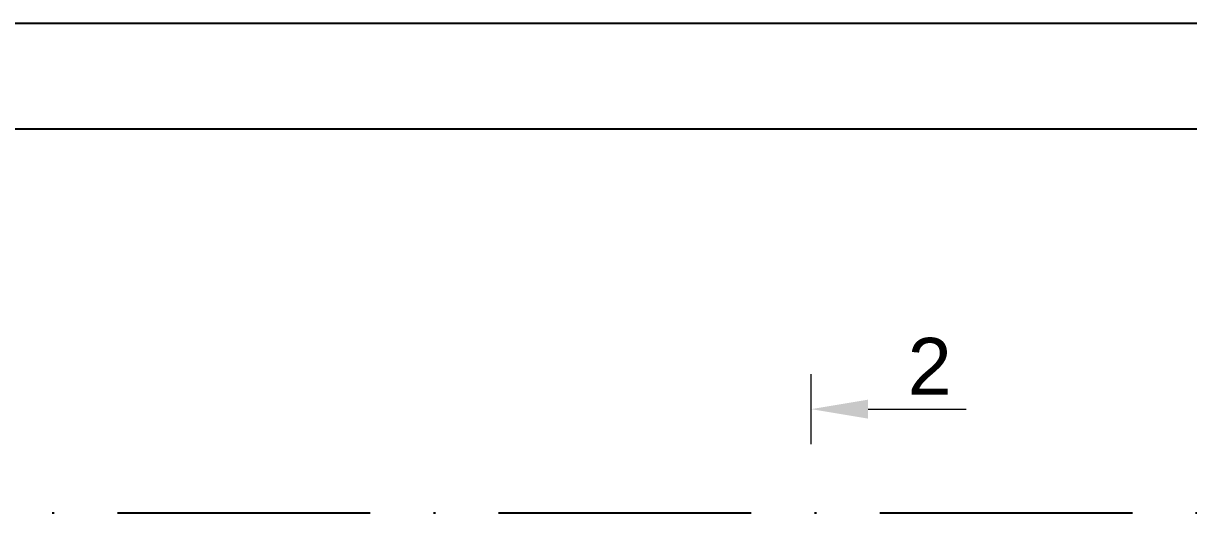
# Model space of a CAD drawing. Header units: inches. Extents: x 523 to 1492, y 69 to 539.
# Drawn here: x 797.5 to 852.9, y 487 to 510.3 of the extents above; entities that cross this region are included whole.
import ezdxf

# ---------------------------------------------------------------- set-up
doc = ezdxf.new("R2010")
doc.units = ezdxf.units.IN
doc.header["$MEASUREMENT"] = 0
doc.linetypes.add('ACAD_ISO10W100', pattern=[18, 12, -3, 0, -3])
doc.styles.get("Standard").update_dxf_attribs({"font": 'arial.ttf'})

msp = doc.modelspace()

# ---------------------------------------------------------------- linework, layer by layer
for p, q in [((522.698, 510.268), (1491.606, 510.268)), ((542.698, 505.268), (1486.606, 505.268))]:
    msp.add_line(p, q)
at = {"color": 7, "linetype": 'ByBlock', "lineweight": 15}
for p, q in [((834.964, 490.296), (834.964, 493.616)), ((837.664, 491.956), (842.316, 491.956))]:
    msp.add_line(p, q, dxfattribs=at)
at = {"color": 7, "linetype": 'ACAD_ISO10W100'}
msp.add_line((729.617, 487.042), (949.259, 487.042), dxfattribs=at)
at = {"color": 7, "linetype": 'ByBlock', "lineweight": 15}
msp.add_solid([(837.664, 492.406), (837.664, 491.506), (834.964, 491.956)], dxfattribs=at)

# ---------------------------------------------------------------- texts
msp.add_text('2', height=2.7, dxfattribs=at).set_placement((839.54, 492.637))

doc.saveas('drawing.dxf')
